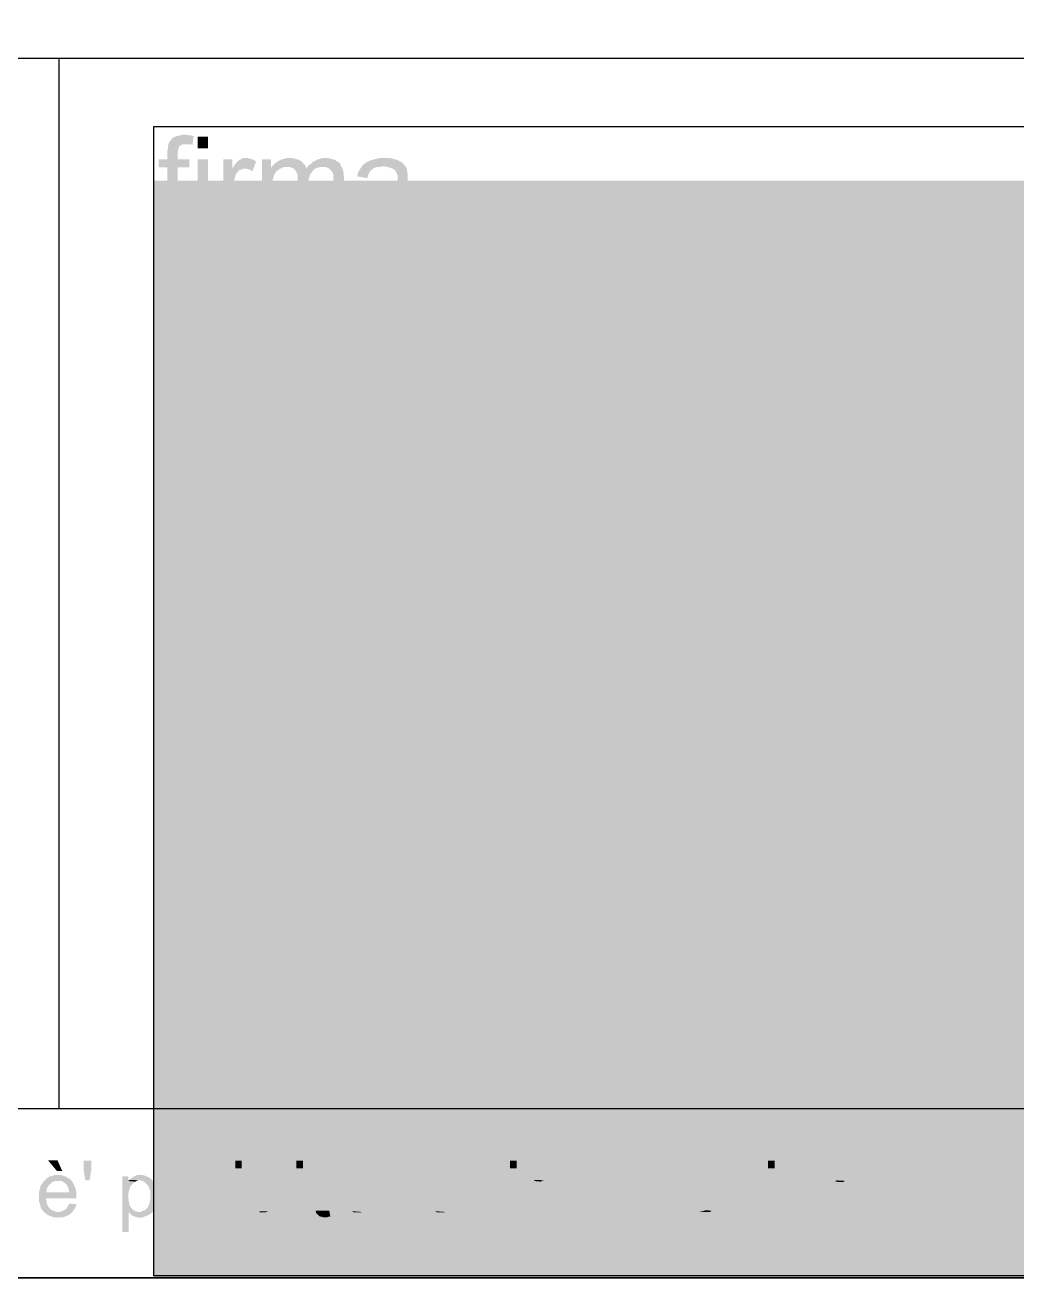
# Model space of a CAD drawing. Header units: millimetres. Extents: x -35.3 to 0.3, y 0.4 to 20.6.
# Drawn here: x -4.703 to -3.313, y 0.384 to 2.14 of the extents above; entities that cross this region are included whole.
import ezdxf

# ---------------------------------------------------------------- set-up
doc = ezdxf.new("R2010")
doc.units = ezdxf.units.MM
for name, color, linetype in [('PDF _Geometria', 7, 'Continuous'), ('PDF _Immagini', 7, 'Continuous'), ('PDF _Riempimenti solidi', 7, 'Continuous')]:
    doc.layers.add(name, color=color, linetype=linetype)
picture_1 = doc.add_image_def('image1.png', size_in_pixel=(561, 336))

msp = doc.modelspace()

# ---------------------------------------------------------------- hatches: boundary and pattern name
at = {"layer": 'PDF _Riempimenti solidi', "transparency": 33554559}
for points in [[(-4.4802, 1.986), (-4.4827, 1.986), (-4.486, 1.9852), (-4.4893, 1.9843), (-4.4918, 1.9835), (-4.4943, 1.9827), (-4.4968, 1.981), (-4.4985, 1.9785), (-4.501, 1.976), (-4.5018, 1.9735), (-4.4768, 1.9727), (-4.4718, 1.9727), (-4.4685, 1.9718), (-4.4668, 1.9843), (-4.4702, 1.9852), (-4.4735, 1.9852), (-4.4768, 1.986)], [(-4.5018, 1.9735), (-4.5027, 1.971), (-4.5027, 1.9677), (-4.5035, 1.9643), (-4.5035, 1.9518), (-4.516, 1.9518), (-4.516, 1.9402), (-4.5035, 1.9402), (-4.5035, 1.8668), (-4.4893, 1.8668), (-4.4893, 1.9402), (-4.4727, 1.9402), (-4.4727, 1.9518), (-4.4893, 1.9518), (-4.4893, 1.961), (-4.4885, 1.9652), (-4.4877, 1.9677), (-4.4868, 1.9702), (-4.486, 1.9702), (-4.4843, 1.9718), (-4.481, 1.9727), (-4.4768, 1.9727)], [(-4.4468, 1.9668), (-4.4468, 1.9835), (-4.461, 1.9835), (-4.461, 1.9668)], [(-4.4468, 1.8668), (-4.4468, 1.9518), (-4.461, 1.9518), (-4.461, 1.8668)], [(-4.4127, 1.9518), (-4.4252, 1.9518), (-4.4252, 1.8668), (-4.411, 1.8668), (-4.411, 1.9185), (-4.4102, 1.9218), (-4.4093, 1.9252), (-4.4085, 1.9277), (-4.4077, 1.931), (-4.4052, 1.9335), (-4.4035, 1.936), (-4.401, 1.9368), (-4.3977, 1.9385), (-4.3952, 1.9385), (-4.4127, 1.9385)], [(-4.3943, 1.9535), (-4.3977, 1.9535), (-4.4002, 1.9518), (-4.4035, 1.9502), (-4.4043, 1.9493), (-4.4085, 1.9452), (-4.4102, 1.9427), (-4.4127, 1.9385), (-4.3935, 1.9385), (-4.3902, 1.9377), (-4.3877, 1.9368), (-4.3843, 1.9352), (-4.3793, 1.9485), (-4.3818, 1.9502), (-4.3852, 1.9518), (-4.3885, 1.9527), (-4.391, 1.9535)], [(-4.3585, 1.9518), (-4.371, 1.9518), (-4.371, 1.8668), (-4.3568, 1.8668), (-4.3568, 1.9168), (-4.356, 1.9202), (-4.356, 1.9235), (-4.3552, 1.926), (-4.3543, 1.9285), (-4.3535, 1.931), (-4.3518, 1.9335), (-4.3493, 1.936), (-4.3468, 1.9377), (-4.3452, 1.9385), (-4.3585, 1.9393)], [(-4.3327, 1.9535), (-4.3352, 1.9535), (-4.3385, 1.9527), (-4.3418, 1.9518), (-4.3452, 1.951), (-4.3477, 1.9493), (-4.3493, 1.9485), (-4.3518, 1.9468), (-4.3543, 1.9443), (-4.356, 1.9427), (-4.336, 1.941), (-4.3318, 1.941), (-4.3285, 1.9393), (-4.326, 1.9385), (-4.3085, 1.9385), (-4.3093, 1.9402), (-4.3102, 1.9427), (-4.3127, 1.9452), (-4.3143, 1.9477), (-4.3168, 1.9493), (-4.3193, 1.951), (-4.3227, 1.9518), (-4.3252, 1.9527), (-4.3293, 1.9535)], [(-4.2827, 1.9535), (-4.286, 1.9535), (-4.2885, 1.9527), (-4.2918, 1.9518), (-4.2943, 1.951), (-4.2968, 1.9493), (-4.2993, 1.9485), (-4.3018, 1.946), (-4.3043, 1.9443), (-4.3068, 1.9418), (-4.286, 1.941), (-4.2827, 1.941), (-4.2802, 1.9402), (-4.2768, 1.9385), (-4.2735, 1.9352), (-4.2718, 1.9327), (-4.271, 1.931), (-4.271, 1.9243), (-4.2702, 1.9202), (-4.2702, 1.8668), (-4.256, 1.8668), (-4.256, 1.926), (-4.2568, 1.9293), (-4.2568, 1.9335), (-4.2577, 1.9368), (-4.2585, 1.9393), (-4.2602, 1.9418), (-4.261, 1.9443), (-4.2627, 1.9468), (-4.2643, 1.9477), (-4.2668, 1.9493), (-4.2693, 1.951), (-4.2727, 1.9518), (-4.2752, 1.9527), (-4.2785, 1.9535)], [(-4.1993, 1.9535), (-4.2068, 1.9535), (-4.2093, 1.9527), (-4.2127, 1.9518), (-4.216, 1.951), (-4.2185, 1.9502), (-4.221, 1.9493), (-4.2243, 1.9477), (-4.2268, 1.946), (-4.2293, 1.9443), (-4.231, 1.9418), (-4.2002, 1.9418), (-4.196, 1.941), (-4.1927, 1.9402), (-4.1902, 1.9393), (-4.1877, 1.9385), (-4.1852, 1.9368), (-4.1843, 1.936), (-4.1835, 1.9343), (-4.1818, 1.9318), (-4.181, 1.9285), (-4.181, 1.921), (-4.1835, 1.9202), (-4.186, 1.9193), (-4.1885, 1.9185), (-4.1918, 1.9177), (-4.1952, 1.9177), (-4.1985, 1.9168), (-4.2027, 1.916), (-4.2068, 1.916), (-4.211, 1.9152), (-4.2143, 1.9143), (-4.2168, 1.9143), (-4.2193, 1.9135), (-4.221, 1.9127), (-4.2243, 1.9118), (-4.2268, 1.9102), (-4.181, 1.9093), (-4.181, 1.9018), (-4.1818, 1.8985), (-4.1818, 1.8952), (-4.1827, 1.8918), (-4.1835, 1.8893), (-4.1843, 1.8885), (-4.186, 1.886), (-4.1877, 1.8835), (-4.1902, 1.8818), (-4.1927, 1.8802), (-4.1952, 1.8785), (-4.1977, 1.8777), (-4.1802, 1.8777), (-4.1802, 1.876), (-4.1785, 1.8693), (-4.1768, 1.8668), (-4.1618, 1.8668), (-4.1627, 1.8677), (-4.1643, 1.871), (-4.1652, 1.8735), (-4.166, 1.8768), (-4.166, 1.886), (-4.1668, 1.8893), (-4.1668, 1.9327), (-4.1677, 1.9343), (-4.1677, 1.936), (-4.1685, 1.9393), (-4.1718, 1.9443), (-4.1752, 1.9477), (-4.1818, 1.951), (-4.1827, 1.951), (-4.186, 1.9518), (-4.1885, 1.9527), (-4.1918, 1.9535), (-4.196, 1.9535)], [(-4.356, 1.9427), (-4.3585, 1.9393), (-4.3452, 1.9385), (-4.3418, 1.9402), (-4.3393, 1.941), (-4.336, 1.941)], [(-4.3068, 1.9418), (-4.3085, 1.9385), (-4.326, 1.9385), (-4.3243, 1.936), (-4.3235, 1.9352), (-4.3218, 1.9318), (-4.321, 1.9293), (-4.321, 1.8668), (-4.306, 1.8668), (-4.306, 1.9218), (-4.3052, 1.9252), (-4.3043, 1.9277), (-4.3035, 1.931), (-4.3018, 1.9327), (-4.3002, 1.9352), (-4.2977, 1.9377), (-4.2952, 1.9393), (-4.2918, 1.9402), (-4.2893, 1.941), (-4.286, 1.941)], [(-4.231, 1.9418), (-4.2327, 1.9393), (-4.2343, 1.9368), (-4.236, 1.9343), (-4.2368, 1.931), (-4.2377, 1.9277), (-4.2235, 1.9252), (-4.2227, 1.9277), (-4.2218, 1.931), (-4.2202, 1.9335), (-4.2185, 1.936), (-4.216, 1.9377), (-4.2143, 1.9393), (-4.2118, 1.9402), (-4.2093, 1.941), (-4.2052, 1.941), (-4.2018, 1.9418)], [(-4.2268, 1.9102), (-4.2302, 1.9085), (-4.231, 1.9077), (-4.2335, 1.906), (-4.2352, 1.9035), (-4.2368, 1.9002), (-4.2385, 1.8985), (-4.2393, 1.896), (-4.2402, 1.8927), (-4.2402, 1.8852), (-4.2393, 1.8818), (-4.2385, 1.8793), (-4.2368, 1.8768), (-4.2352, 1.8743), (-4.2318, 1.871), (-4.2302, 1.8693), (-4.2277, 1.8685), (-4.2243, 1.8668), (-4.2218, 1.866), (-4.2185, 1.8652), (-4.2043, 1.8652), (-4.201, 1.866), (-4.1985, 1.8668), (-4.1952, 1.8677), (-4.1935, 1.8685), (-4.191, 1.8693), (-4.1885, 1.871), (-4.186, 1.8727), (-4.1827, 1.8752), (-4.2077, 1.876), (-4.2085, 1.876), (-4.2118, 1.8768), (-4.2152, 1.8768), (-4.2185, 1.8785), (-4.2202, 1.8802), (-4.2218, 1.881), (-4.2235, 1.8835), (-4.2243, 1.886), (-4.2252, 1.8893), (-4.2252, 1.8902), (-4.2243, 1.8935), (-4.2227, 1.8968), (-4.2218, 1.8968), (-4.2202, 1.8993), (-4.2168, 1.901), (-4.2152, 1.9018), (-4.2127, 1.9027), (-4.2085, 1.9035), (-4.2043, 1.9043), (-4.2027, 1.9043), (-4.1993, 1.9052), (-4.1952, 1.9052), (-4.1918, 1.906), (-4.1885, 1.9068), (-4.186, 1.9077), (-4.1835, 1.9085), (-4.181, 1.9093)], [(-4.1977, 1.8777), (-4.201, 1.8768), (-4.2043, 1.876), (-4.2077, 1.876), (-4.1827, 1.8752), (-4.1802, 1.8777)], [(-4.6577, 0.5493), (-4.671, 0.5493), (-4.6585, 0.5343), (-4.651, 0.5343)], [(-4.6185, 0.521), (-4.621, 0.536), (-4.621, 0.5485), (-4.6102, 0.5485), (-4.6102, 0.536), (-4.6127, 0.521)], [(-4.3993, 0.5377), (-4.3993, 0.5485), (-4.4085, 0.5485), (-4.4085, 0.5377)], [(-4.3743, 0.5485), (-4.3835, 0.5485), (-4.3835, 0.4702), (-4.3752, 0.4702), (-4.3752, 0.4777), (-4.3643, 0.4777), (-4.366, 0.4785), (-4.3677, 0.4793), (-4.3693, 0.481), (-4.371, 0.4827), (-4.3718, 0.4843), (-4.3727, 0.486), (-4.3743, 0.4893), (-4.3743, 0.4935), (-4.3752, 0.496), (-4.3752, 0.501), (-4.3743, 0.5035), (-4.3743, 0.506), (-4.3735, 0.5085), (-4.3735, 0.5102), (-4.3727, 0.5118), (-4.3718, 0.5135), (-4.3685, 0.5168), (-4.3668, 0.5177), (-4.3652, 0.5193), (-4.3635, 0.5202), (-4.3593, 0.5202), (-4.3743, 0.521)], [(-4.3135, 0.5377), (-4.3135, 0.5485), (-4.3227, 0.5485), (-4.3227, 0.5377)], [(-4.2868, 0.5468), (-4.296, 0.541), (-4.296, 0.5268), (-4.3035, 0.5268), (-4.3035, 0.5193), (-4.296, 0.5193), (-4.296, 0.4785), (-4.281, 0.4785), (-4.2827, 0.4785), (-4.2843, 0.4793), (-4.286, 0.481), (-4.286, 0.4818), (-4.2868, 0.4835), (-4.2868, 0.5193), (-4.2768, 0.5193), (-4.2768, 0.5268), (-4.2868, 0.5268)], [(-4.1668, 0.4702), (-4.1668, 0.5485), (-4.1768, 0.5485), (-4.1768, 0.4702)], [(-4.0143, 0.5377), (-4.0143, 0.5485), (-4.0235, 0.5485), (-4.0235, 0.5377)], [(-3.7943, 0.5485), (-3.8043, 0.5485), (-3.8043, 0.521), (-3.8185, 0.5202), (-3.8143, 0.5202), (-3.8127, 0.5193), (-3.811, 0.5177), (-3.8093, 0.5168), (-3.8077, 0.5152), (-3.8077, 0.5143), (-3.806, 0.5127), (-3.8052, 0.511), (-3.8052, 0.5093), (-3.8043, 0.5077), (-3.8035, 0.5052), (-3.8035, 0.491), (-3.8043, 0.4885), (-3.8052, 0.4868), (-3.8068, 0.4835), (-3.8077, 0.4818), (-3.8093, 0.481), (-3.811, 0.4793), (-3.8127, 0.4785), (-3.8143, 0.4777), (-3.8035, 0.4777), (-3.8035, 0.4702), (-3.7943, 0.4702)], [(-3.6527, 0.5377), (-3.6527, 0.5485), (-3.6618, 0.5485), (-3.6618, 0.5377)], [(-3.3227, 0.4702), (-3.3227, 0.5485), (-3.3327, 0.5485), (-3.3327, 0.4702)], [(-4.6568, 0.5285), (-4.6618, 0.5285), (-4.6635, 0.5277), (-4.666, 0.5268), (-4.6677, 0.5268), (-4.6693, 0.526), (-4.671, 0.5243), (-4.6735, 0.5235), (-4.6743, 0.5218), (-4.676, 0.5202), (-4.6518, 0.5202), (-4.6502, 0.5193), (-4.6477, 0.5177), (-4.6468, 0.5168), (-4.6452, 0.5152), (-4.6443, 0.5143), (-4.6435, 0.5127), (-4.6418, 0.5093), (-4.6418, 0.5068), (-4.641, 0.5043), (-4.6735, 0.5043), (-4.631, 0.5035), (-4.6318, 0.506), (-4.6318, 0.5085), (-4.6327, 0.5102), (-4.6335, 0.5127), (-4.6343, 0.5143), (-4.6352, 0.516), (-4.636, 0.5177), (-4.6368, 0.5193), (-4.6385, 0.521), (-4.6393, 0.5218), (-4.641, 0.5235), (-4.6427, 0.5243), (-4.6443, 0.5252), (-4.646, 0.5268), (-4.6485, 0.5268), (-4.6502, 0.5277), (-4.6527, 0.5285), (-4.6543, 0.5285)], [(-4.5585, 0.5268), (-4.5668, 0.5268), (-4.5668, 0.4485), (-4.5577, 0.4485), (-4.5577, 0.476), (-4.5427, 0.4768), (-4.5452, 0.4768), (-4.5468, 0.4777), (-4.5485, 0.4777), (-4.551, 0.4793), (-4.5527, 0.4802), (-4.5535, 0.4818), (-4.5552, 0.4835), (-4.5568, 0.4868), (-4.5568, 0.4885), (-4.5577, 0.491), (-4.5577, 0.4935), (-4.5585, 0.496), (-4.5585, 0.5018), (-4.5577, 0.5043), (-4.5577, 0.506), (-4.5568, 0.5085), (-4.556, 0.5102), (-4.556, 0.5118), (-4.5543, 0.5135), (-4.5535, 0.5152), (-4.5502, 0.5185), (-4.5485, 0.5193), (-4.5585, 0.5202)], [(-4.5418, 0.5285), (-4.5452, 0.5285), (-4.5477, 0.5277), (-4.5493, 0.5268), (-4.551, 0.526), (-4.5518, 0.526), (-4.5535, 0.5243), (-4.5552, 0.5235), (-4.5568, 0.5218), (-4.5427, 0.521), (-4.541, 0.521), (-4.5385, 0.5202), (-4.5368, 0.5193), (-4.5352, 0.5185), (-4.531, 0.5143), (-4.5302, 0.5127), (-4.5293, 0.511), (-4.5285, 0.5085), (-4.5277, 0.5068), (-4.5277, 0.4935), (-4.5285, 0.491), (-4.5285, 0.4893), (-4.5293, 0.4868), (-4.5302, 0.4852), (-4.531, 0.4835), (-4.5352, 0.4793), (-4.5368, 0.4785), (-4.5393, 0.4777), (-4.541, 0.4768), (-4.5427, 0.4768), (-4.5577, 0.476), (-4.556, 0.4752), (-4.5552, 0.4735), (-4.5527, 0.4718), (-4.551, 0.471), (-4.5493, 0.4702), (-4.5468, 0.4693), (-4.5443, 0.4693), (-4.5427, 0.4685), (-4.5418, 0.4685), (-4.5402, 0.4693), (-4.5377, 0.4693), (-4.536, 0.4702), (-4.5335, 0.471), (-4.5318, 0.4718), (-4.5302, 0.4727), (-4.5268, 0.4743), (-4.5252, 0.476), (-4.5243, 0.4777), (-4.5227, 0.4793), (-4.5218, 0.481), (-4.521, 0.4835), (-4.5202, 0.4843), (-4.5193, 0.486), (-4.5193, 0.4877), (-4.5185, 0.4902), (-4.5177, 0.4927), (-4.5177, 0.5035), (-4.5185, 0.506), (-4.5185, 0.5077), (-4.5193, 0.5102), (-4.5193, 0.5118), (-4.5202, 0.5143), (-4.521, 0.5152), (-4.5218, 0.5168), (-4.5227, 0.5185), (-4.5243, 0.5202), (-4.5252, 0.5218), (-4.5268, 0.5235), (-4.5285, 0.5243), (-4.5293, 0.5252), (-4.531, 0.526), (-4.5335, 0.5268), (-4.5352, 0.5277), (-4.5377, 0.5285), (-4.5393, 0.5285)], [(-4.4977, 0.5268), (-4.506, 0.5268), (-4.506, 0.4702), (-4.4968, 0.4702), (-4.4968, 0.5027), (-4.496, 0.5052), (-4.496, 0.5093), (-4.4952, 0.511), (-4.4943, 0.5135), (-4.4927, 0.5152), (-4.4918, 0.5168), (-4.4902, 0.5177), (-4.4877, 0.5185), (-4.486, 0.5185), (-4.4977, 0.5185)], [(-4.4852, 0.5285), (-4.4877, 0.5285), (-4.4893, 0.5277), (-4.4918, 0.5268), (-4.4927, 0.526), (-4.4935, 0.5243), (-4.4952, 0.5227), (-4.496, 0.521), (-4.4977, 0.5185), (-4.4827, 0.5185), (-4.481, 0.5177), (-4.4785, 0.516), (-4.4752, 0.5252), (-4.4768, 0.526), (-4.4793, 0.5277), (-4.481, 0.5277), (-4.4835, 0.5285)], [(-4.4468, 0.5285), (-4.451, 0.5285), (-4.4535, 0.5277), (-4.4552, 0.5268), (-4.4568, 0.5268), (-4.4593, 0.526), (-4.461, 0.5243), (-4.4627, 0.5235), (-4.4643, 0.5218), (-4.466, 0.521), (-4.4468, 0.5202), (-4.4418, 0.5202), (-4.4393, 0.5193), (-4.4377, 0.5177), (-4.436, 0.5168), (-4.4343, 0.5152), (-4.4335, 0.5135), (-4.4318, 0.5102), (-4.431, 0.5085), (-4.4302, 0.506), (-4.4302, 0.5018), (-4.4293, 0.4993), (-4.4293, 0.4985), (-4.4302, 0.496), (-4.4302, 0.491), (-4.431, 0.4893), (-4.4318, 0.4868), (-4.4335, 0.4835), (-4.4343, 0.4827), (-4.4352, 0.4818), (-4.4368, 0.4802), (-4.4385, 0.4793), (-4.4402, 0.4777), (-4.4418, 0.4777), (-4.4443, 0.4768), (-4.466, 0.4768), (-4.4643, 0.4752), (-4.4627, 0.4735), (-4.461, 0.4727), (-4.4593, 0.4718), (-4.4577, 0.471), (-4.4552, 0.4702), (-4.4535, 0.4693), (-4.4485, 0.4693), (-4.4468, 0.4685), (-4.4452, 0.4685), (-4.4427, 0.4693), (-4.441, 0.4693), (-4.4385, 0.4702), (-4.4368, 0.4702), (-4.4343, 0.471), (-4.4327, 0.4727), (-4.4318, 0.4727), (-4.4302, 0.4743), (-4.4285, 0.4752), (-4.4252, 0.4785), (-4.4243, 0.4802), (-4.4227, 0.4818), (-4.4227, 0.4827), (-4.4218, 0.4843), (-4.4218, 0.486), (-4.421, 0.4877), (-4.4202, 0.4902), (-4.4202, 0.4968), (-4.4193, 0.4993), (-4.4202, 0.5018), (-4.4202, 0.506), (-4.421, 0.5085), (-4.421, 0.5102), (-4.4218, 0.5127), (-4.4227, 0.5143), (-4.4243, 0.5177), (-4.426, 0.5193), (-4.4268, 0.521), (-4.4285, 0.5218), (-4.4302, 0.5235), (-4.4318, 0.5243), (-4.4335, 0.526), (-4.436, 0.5268), (-4.4377, 0.5277), (-4.4393, 0.5277), (-4.4418, 0.5285), (-4.4443, 0.5285)], [(-4.3993, 0.4702), (-4.3993, 0.5268), (-4.4085, 0.5268), (-4.4085, 0.4702)], [(-4.3585, 0.5285), (-4.3618, 0.5285), (-4.3635, 0.5277), (-4.366, 0.5268), (-4.371, 0.5243), (-4.3727, 0.5227), (-4.3743, 0.521), (-4.3593, 0.5202), (-4.356, 0.5202), (-4.3535, 0.5193), (-4.3518, 0.5185), (-4.3502, 0.5168), (-4.3485, 0.5152), (-4.3468, 0.5118), (-4.3452, 0.5085), (-4.3452, 0.506), (-4.3443, 0.5043), (-4.3443, 0.4935), (-4.3452, 0.491), (-4.3452, 0.4893), (-4.346, 0.4868), (-4.3468, 0.4852), (-4.3477, 0.4835), (-4.3485, 0.4827), (-4.3502, 0.481), (-4.3518, 0.4793), (-4.3535, 0.4785), (-4.356, 0.4777), (-4.3577, 0.4768), (-4.3602, 0.4768), (-4.3735, 0.476), (-4.3718, 0.4743), (-4.371, 0.4727), (-4.3693, 0.4718), (-4.3668, 0.471), (-4.3652, 0.4702), (-4.3635, 0.4693), (-4.361, 0.4693), (-4.3593, 0.4685), (-4.3585, 0.4685), (-4.356, 0.4693), (-4.3543, 0.4693), (-4.3518, 0.4702), (-4.3502, 0.4702), (-4.3485, 0.4718), (-4.3452, 0.4735), (-4.3418, 0.4768), (-4.341, 0.4777), (-4.3402, 0.4785), (-4.3393, 0.4802), (-4.3377, 0.4818), (-4.3368, 0.4843), (-4.336, 0.486), (-4.336, 0.4877), (-4.3352, 0.4902), (-4.3352, 0.4918), (-4.3343, 0.4943), (-4.3343, 0.5052), (-4.3352, 0.5068), (-4.3352, 0.5093), (-4.336, 0.511), (-4.3368, 0.5127), (-4.3377, 0.5152), (-4.3393, 0.5185), (-4.341, 0.5202), (-4.3418, 0.521), (-4.3427, 0.5227), (-4.3443, 0.5243), (-4.3468, 0.5252), (-4.3502, 0.5268), (-4.3518, 0.5277), (-4.3543, 0.5285), (-4.356, 0.5285)], [(-4.3135, 0.4702), (-4.3135, 0.5268), (-4.3227, 0.5268), (-4.3227, 0.4702)], [(-4.2435, 0.5285), (-4.2485, 0.5285), (-4.251, 0.5277), (-4.2527, 0.5277), (-4.2552, 0.5268), (-4.2568, 0.5268), (-4.2585, 0.526), (-4.2602, 0.5252), (-4.2627, 0.5235), (-4.2643, 0.5218), (-4.2652, 0.521), (-4.2452, 0.5202), (-4.2393, 0.5202), (-4.2377, 0.5193), (-4.236, 0.5185), (-4.2343, 0.5168), (-4.2335, 0.5168), (-4.2318, 0.5135), (-4.2318, 0.506), (-4.2327, 0.506), (-4.2343, 0.5052), (-4.2368, 0.5052), (-4.2385, 0.5043), (-4.241, 0.5043), (-4.2435, 0.5035), (-4.246, 0.5035), (-4.2485, 0.5027), (-4.2535, 0.5027), (-4.256, 0.5018), (-4.2577, 0.5018), (-4.2585, 0.501), (-4.2602, 0.5002), (-4.2627, 0.4993), (-4.2318, 0.4985), (-4.2318, 0.4893), (-4.2327, 0.4868), (-4.2327, 0.4852), (-4.2335, 0.4852), (-4.2343, 0.4835), (-4.2377, 0.4802), (-4.2393, 0.4793), (-4.241, 0.4785), (-4.2427, 0.4777), (-4.231, 0.4768), (-4.231, 0.476), (-4.2302, 0.4743), (-4.2293, 0.4718), (-4.2285, 0.4702), (-4.2185, 0.4702), (-4.2193, 0.471), (-4.2202, 0.4727), (-4.221, 0.4752), (-4.221, 0.4793), (-4.2218, 0.481), (-4.2218, 0.516), (-4.2227, 0.5168), (-4.2235, 0.5185), (-4.2243, 0.521), (-4.2252, 0.5227), (-4.226, 0.5235), (-4.2277, 0.5243), (-4.2293, 0.526), (-4.2318, 0.5268), (-4.2327, 0.5268), (-4.2343, 0.5277), (-4.2368, 0.5277), (-4.2385, 0.5285), (-4.241, 0.5285)], [(-4.1268, 0.5285), (-4.1318, 0.5285), (-4.1343, 0.5277), (-4.136, 0.5277), (-4.1385, 0.5268), (-4.1402, 0.5268), (-4.1435, 0.5252), (-4.146, 0.5235), (-4.1485, 0.521), (-4.1285, 0.5202), (-4.1227, 0.5202), (-4.121, 0.5193), (-4.1193, 0.5185), (-4.1177, 0.5168), (-4.1168, 0.5168), (-4.116, 0.5152), (-4.1152, 0.5135), (-4.1152, 0.506), (-4.116, 0.506), (-4.1177, 0.5052), (-4.1202, 0.5052), (-4.1218, 0.5043), (-4.1243, 0.5043), (-4.1268, 0.5035), (-4.1293, 0.5035), (-4.1318, 0.5027), (-4.1368, 0.5027), (-4.1393, 0.5018), (-4.141, 0.5018), (-4.1418, 0.501), (-4.1435, 0.5002), (-4.146, 0.4993), (-4.1152, 0.4985), (-4.1152, 0.4893), (-4.116, 0.4868), (-4.116, 0.4852), (-4.1168, 0.4852), (-4.1177, 0.4835), (-4.1193, 0.4818), (-4.121, 0.4802), (-4.1227, 0.4793), (-4.1243, 0.4785), (-4.126, 0.4777), (-4.1143, 0.4768), (-4.1143, 0.476), (-4.1135, 0.4743), (-4.1127, 0.4718), (-4.1118, 0.4702), (-4.1018, 0.4702), (-4.1027, 0.471), (-4.1035, 0.4727), (-4.1043, 0.4752), (-4.1043, 0.4793), (-4.1052, 0.481), (-4.1052, 0.516), (-4.106, 0.5168), (-4.1068, 0.5185), (-4.1077, 0.521), (-4.1085, 0.5227), (-4.1093, 0.5235), (-4.111, 0.5243), (-4.1127, 0.526), (-4.1152, 0.5268), (-4.116, 0.5268), (-4.1177, 0.5277), (-4.1202, 0.5277), (-4.1218, 0.5285), (-4.1243, 0.5285)], [(-4.051, 0.5268), (-4.0593, 0.5268), (-4.0593, 0.4702), (-4.0502, 0.4702), (-4.0502, 0.5027), (-4.0493, 0.5052), (-4.0493, 0.5093), (-4.0485, 0.511), (-4.0477, 0.5135), (-4.046, 0.5152), (-4.0452, 0.5168), (-4.0435, 0.5177), (-4.041, 0.5185), (-4.0393, 0.5185), (-4.051, 0.5185)], [(-4.0385, 0.5285), (-4.041, 0.5285), (-4.0427, 0.5277), (-4.0452, 0.5268), (-4.046, 0.526), (-4.0468, 0.5243), (-4.0485, 0.5227), (-4.0493, 0.521), (-4.051, 0.5185), (-4.036, 0.5185), (-4.0343, 0.5177), (-4.0318, 0.516), (-4.0285, 0.5252), (-4.0302, 0.526), (-4.0327, 0.5277), (-4.0343, 0.5277), (-4.0368, 0.5285)], [(-4.0143, 0.4702), (-4.0143, 0.5268), (-4.0235, 0.5268), (-4.0235, 0.4702)], [(-3.9902, 0.5268), (-3.9985, 0.5268), (-3.9985, 0.4485), (-3.9893, 0.4485), (-3.9893, 0.476), (-3.9743, 0.4768), (-3.9768, 0.4768), (-3.9785, 0.4777), (-3.9802, 0.4777), (-3.9827, 0.4793), (-3.9843, 0.4802), (-3.9852, 0.4818), (-3.9868, 0.4835), (-3.9885, 0.4868), (-3.9885, 0.4885), (-3.9893, 0.491), (-3.9893, 0.4935), (-3.9902, 0.496), (-3.9902, 0.5018), (-3.9893, 0.5043), (-3.9893, 0.506), (-3.9885, 0.5085), (-3.9877, 0.5102), (-3.9877, 0.5118), (-3.986, 0.5135), (-3.9852, 0.5152), (-3.9835, 0.5168), (-3.9818, 0.5185), (-3.9802, 0.5193), (-3.9902, 0.5202)], [(-3.9735, 0.5285), (-3.9768, 0.5285), (-3.9793, 0.5277), (-3.9827, 0.526), (-3.9835, 0.526), (-3.9852, 0.5243), (-3.9868, 0.5235), (-3.9885, 0.5218), (-3.9743, 0.521), (-3.9727, 0.521), (-3.9702, 0.5202), (-3.9685, 0.5193), (-3.9668, 0.5185), (-3.9627, 0.5143), (-3.961, 0.511), (-3.9602, 0.5085), (-3.9593, 0.5068), (-3.9593, 0.4935), (-3.9602, 0.491), (-3.9602, 0.4893), (-3.961, 0.4868), (-3.9627, 0.4835), (-3.9668, 0.4793), (-3.9685, 0.4785), (-3.971, 0.4777), (-3.9727, 0.4768), (-3.9743, 0.4768), (-3.9893, 0.476), (-3.9877, 0.4752), (-3.9868, 0.4735), (-3.9843, 0.4718), (-3.9827, 0.471), (-3.981, 0.4702), (-3.9785, 0.4693), (-3.976, 0.4693), (-3.9743, 0.4685), (-3.9735, 0.4685), (-3.9718, 0.4693), (-3.9693, 0.4693), (-3.9677, 0.4702), (-3.9652, 0.471), (-3.9635, 0.4718), (-3.9618, 0.4727), (-3.9602, 0.4735), (-3.9585, 0.4743), (-3.9568, 0.476), (-3.956, 0.4777), (-3.9543, 0.4793), (-3.9535, 0.481), (-3.9527, 0.4835), (-3.9518, 0.4843), (-3.951, 0.486), (-3.951, 0.4877), (-3.9502, 0.4902), (-3.9493, 0.4927), (-3.9493, 0.5035), (-3.9502, 0.506), (-3.9502, 0.5077), (-3.951, 0.5102), (-3.951, 0.5118), (-3.9518, 0.5143), (-3.9527, 0.5152), (-3.9543, 0.5185), (-3.956, 0.5202), (-3.9568, 0.5218), (-3.9585, 0.5235), (-3.9602, 0.5243), (-3.961, 0.5252), (-3.9627, 0.526), (-3.9652, 0.5268), (-3.9668, 0.5277), (-3.9693, 0.5285), (-3.971, 0.5285)], [(-3.9293, 0.5268), (-3.9377, 0.5268), (-3.9377, 0.4702), (-3.9285, 0.4702), (-3.9285, 0.5027), (-3.9277, 0.5052), (-3.9277, 0.5093), (-3.9268, 0.511), (-3.926, 0.5135), (-3.9243, 0.5152), (-3.9235, 0.5168), (-3.9218, 0.5177), (-3.9193, 0.5185), (-3.9177, 0.5185), (-3.9293, 0.5185)], [(-3.9168, 0.5285), (-3.9193, 0.5285), (-3.921, 0.5277), (-3.9235, 0.5268), (-3.9243, 0.526), (-3.9252, 0.5243), (-3.9268, 0.5227), (-3.9277, 0.521), (-3.9293, 0.5185), (-3.9143, 0.5185), (-3.9127, 0.5177), (-3.9102, 0.516), (-3.9068, 0.5252), (-3.9085, 0.526), (-3.911, 0.5277), (-3.9127, 0.5277), (-3.9152, 0.5285)], [(-3.8785, 0.5285), (-3.8827, 0.5285), (-3.8852, 0.5277), (-3.8868, 0.5268), (-3.8885, 0.5268), (-3.891, 0.526), (-3.8927, 0.5243), (-3.8943, 0.5235), (-3.896, 0.5218), (-3.8977, 0.521), (-3.8785, 0.5202), (-3.8735, 0.5202), (-3.871, 0.5193), (-3.8693, 0.5177), (-3.8677, 0.5168), (-3.866, 0.5152), (-3.8652, 0.5135), (-3.8635, 0.5102), (-3.8627, 0.5085), (-3.8618, 0.506), (-3.8618, 0.5018), (-3.861, 0.4993), (-3.861, 0.4985), (-3.8618, 0.496), (-3.8618, 0.491), (-3.8627, 0.4893), (-3.8635, 0.4868), (-3.8652, 0.4835), (-3.866, 0.4827), (-3.8668, 0.4818), (-3.8685, 0.4802), (-3.8702, 0.4793), (-3.8718, 0.4777), (-3.8735, 0.4777), (-3.876, 0.4768), (-3.8977, 0.4768), (-3.8943, 0.4735), (-3.8927, 0.4727), (-3.891, 0.4718), (-3.8893, 0.471), (-3.8868, 0.4702), (-3.8852, 0.4693), (-3.8802, 0.4693), (-3.8785, 0.4685), (-3.8768, 0.4685), (-3.8743, 0.4693), (-3.8727, 0.4693), (-3.8702, 0.4702), (-3.8685, 0.4702), (-3.866, 0.471), (-3.8643, 0.4727), (-3.8635, 0.4727), (-3.8618, 0.4743), (-3.8602, 0.4752), (-3.8585, 0.4768), (-3.8568, 0.4785), (-3.856, 0.4802), (-3.8543, 0.4818), (-3.8543, 0.4827), (-3.8535, 0.4843), (-3.8535, 0.486), (-3.8527, 0.4877), (-3.8518, 0.4902), (-3.8518, 0.4968), (-3.851, 0.4993), (-3.8518, 0.5018), (-3.8518, 0.506), (-3.8527, 0.5085), (-3.8527, 0.5102), (-3.8535, 0.5127), (-3.8552, 0.516), (-3.856, 0.5177), (-3.8577, 0.5193), (-3.8585, 0.521), (-3.8602, 0.5218), (-3.8618, 0.5235), (-3.8635, 0.5243), (-3.8652, 0.526), (-3.8677, 0.5268), (-3.8693, 0.5277), (-3.871, 0.5277), (-3.8735, 0.5285), (-3.876, 0.5285)], [(-3.8202, 0.5285), (-3.8227, 0.5285), (-3.8243, 0.5277), (-3.8268, 0.5277), (-3.8285, 0.5268), (-3.831, 0.526), (-3.8327, 0.5252), (-3.8335, 0.5243), (-3.8352, 0.5227), (-3.836, 0.5218), (-3.8377, 0.5202), (-3.8393, 0.5185), (-3.8402, 0.516), (-3.841, 0.5143), (-3.841, 0.5135), (-3.8418, 0.5118), (-3.8427, 0.5093), (-3.8427, 0.5077), (-3.8435, 0.5052), (-3.8435, 0.491), (-3.8427, 0.4893), (-3.8418, 0.4868), (-3.8418, 0.4852), (-3.841, 0.4835), (-3.8402, 0.4827), (-3.8393, 0.4802), (-3.8377, 0.4785), (-3.8368, 0.4768), (-3.8185, 0.4768), (-3.8202, 0.4768), (-3.8227, 0.4777), (-3.8243, 0.4785), (-3.826, 0.4793), (-3.8277, 0.4802), (-3.8293, 0.4827), (-3.8302, 0.4835), (-3.831, 0.4852), (-3.8318, 0.4868), (-3.8327, 0.4893), (-3.8335, 0.491), (-3.8335, 0.496), (-3.8343, 0.4985), (-3.8335, 0.5018), (-3.8335, 0.506), (-3.8327, 0.5085), (-3.8318, 0.5102), (-3.8318, 0.5127), (-3.831, 0.5135), (-3.8293, 0.5152), (-3.8285, 0.5168), (-3.8268, 0.5177), (-3.8252, 0.5193), (-3.8227, 0.5202), (-3.8185, 0.5202), (-3.8043, 0.521), (-3.8052, 0.5227), (-3.8068, 0.5235), (-3.8085, 0.5252), (-3.811, 0.526), (-3.811, 0.5268), (-3.8135, 0.5277), (-3.8152, 0.5277), (-3.8177, 0.5285)], [(-3.7693, 0.5268), (-3.7793, 0.5268), (-3.7793, 0.4885), (-3.7785, 0.486), (-3.7785, 0.4827), (-3.7777, 0.4818), (-3.7777, 0.4793), (-3.7768, 0.4777), (-3.7752, 0.476), (-3.7743, 0.4743), (-3.7727, 0.4735), (-3.771, 0.4718), (-3.7685, 0.471), (-3.7677, 0.4702), (-3.766, 0.4702), (-3.7635, 0.4693), (-3.7618, 0.4693), (-3.7593, 0.4685), (-3.7568, 0.4693), (-3.7552, 0.4693), (-3.7527, 0.4702), (-3.751, 0.4702), (-3.7493, 0.471), (-3.7477, 0.4727), (-3.746, 0.4735), (-3.7443, 0.4752), (-3.7427, 0.4768), (-3.7577, 0.4768), (-3.7585, 0.4777), (-3.761, 0.4777), (-3.7627, 0.4785), (-3.7652, 0.4793), (-3.7652, 0.4802), (-3.7668, 0.4818), (-3.7685, 0.4852), (-3.7685, 0.486), (-3.7693, 0.4877), (-3.7693, 0.4952)], [(-3.7327, 0.5268), (-3.7427, 0.5268), (-3.7427, 0.4893), (-3.7435, 0.4868), (-3.7443, 0.4852), (-3.7443, 0.4843), (-3.746, 0.4818), (-3.7477, 0.481), (-3.7493, 0.4793), (-3.741, 0.4785), (-3.741, 0.4702), (-3.7327, 0.4702)], [(-3.6743, 0.5268), (-3.721, 0.5268), (-3.721, 0.5193), (-3.6868, 0.5193), (-3.6743, 0.521)], [(-3.6527, 0.4702), (-3.6527, 0.5268), (-3.6618, 0.5268), (-3.6618, 0.4702)], [(-3.6152, 0.5285), (-3.6193, 0.5285), (-3.6218, 0.5277), (-3.6235, 0.5268), (-3.6252, 0.5268), (-3.6277, 0.526), (-3.6293, 0.5243), (-3.631, 0.5235), (-3.6327, 0.5218), (-3.6343, 0.521), (-3.6152, 0.5202), (-3.6102, 0.5202), (-3.6077, 0.5193), (-3.606, 0.5177), (-3.6043, 0.5168), (-3.6027, 0.5152), (-3.5993, 0.5085), (-3.5985, 0.506), (-3.5985, 0.5018), (-3.5977, 0.4993), (-3.5977, 0.4985), (-3.5985, 0.496), (-3.5985, 0.491), (-3.5993, 0.4893), (-3.6002, 0.4868), (-3.6018, 0.4835), (-3.6027, 0.4827), (-3.6035, 0.4818), (-3.6052, 0.4802), (-3.6068, 0.4793), (-3.6085, 0.4777), (-3.6102, 0.4777), (-3.6127, 0.4768), (-3.6343, 0.4768), (-3.631, 0.4735), (-3.6293, 0.4727), (-3.6277, 0.4718), (-3.626, 0.471), (-3.6235, 0.4702), (-3.6218, 0.4693), (-3.6168, 0.4693), (-3.6152, 0.4685), (-3.6135, 0.4685), (-3.611, 0.4693), (-3.6093, 0.4693), (-3.6068, 0.4702), (-3.6052, 0.4702), (-3.6027, 0.471), (-3.601, 0.4727), (-3.6002, 0.4727), (-3.5985, 0.4743), (-3.5968, 0.4752), (-3.5952, 0.4768), (-3.5935, 0.4785), (-3.5927, 0.4802), (-3.591, 0.4818), (-3.591, 0.4827), (-3.5902, 0.4843), (-3.5902, 0.486), (-3.5893, 0.4877), (-3.5885, 0.4902), (-3.5885, 0.4968), (-3.5877, 0.4993), (-3.5885, 0.5018), (-3.5885, 0.506), (-3.5893, 0.5085), (-3.5893, 0.5102), (-3.5902, 0.5127), (-3.5927, 0.5177), (-3.5943, 0.5193), (-3.5952, 0.521), (-3.5968, 0.5218), (-3.5985, 0.5235), (-3.6002, 0.5243), (-3.6018, 0.526), (-3.6043, 0.5268), (-3.606, 0.5277), (-3.6077, 0.5277), (-3.6102, 0.5285), (-3.6127, 0.5285)], [(-3.5677, 0.5268), (-3.576, 0.5268), (-3.576, 0.4702), (-3.5668, 0.4702), (-3.5668, 0.5027), (-3.566, 0.5052), (-3.566, 0.5102), (-3.5635, 0.5152), (-3.5618, 0.516), (-3.5618, 0.5168), (-3.5593, 0.5177), (-3.5577, 0.5185), (-3.5677, 0.5193)], [(-3.5493, 0.5285), (-3.5543, 0.5285), (-3.556, 0.5277), (-3.5585, 0.5268), (-3.5602, 0.526), (-3.5618, 0.5252), (-3.5635, 0.5235), (-3.5652, 0.5227), (-3.566, 0.521), (-3.5518, 0.5202), (-3.5485, 0.5202), (-3.5468, 0.5193), (-3.5443, 0.5185), (-3.5435, 0.5168), (-3.5418, 0.516), (-3.541, 0.5135), (-3.5402, 0.5118), (-3.5402, 0.5102), (-3.5393, 0.5077), (-3.5393, 0.4702), (-3.5302, 0.4702), (-3.5302, 0.5143), (-3.5318, 0.5177), (-3.5327, 0.5202), (-3.5335, 0.5218), (-3.5343, 0.5227), (-3.5377, 0.526), (-3.5402, 0.5268), (-3.541, 0.5268), (-3.5427, 0.5277), (-3.5452, 0.5285), (-3.5468, 0.5285)], [(-3.4918, 0.5285), (-3.4968, 0.5285), (-3.4985, 0.5277), (-3.501, 0.5268), (-3.5027, 0.5268), (-3.5043, 0.526), (-3.506, 0.5243), (-3.5085, 0.5235), (-3.5093, 0.5218), (-3.511, 0.5202), (-3.4868, 0.5202), (-3.4852, 0.5193), (-3.4827, 0.5177), (-3.4818, 0.5168), (-3.4802, 0.5152), (-3.4793, 0.5143), (-3.4768, 0.5093), (-3.4768, 0.5068), (-3.476, 0.5043), (-3.5085, 0.5043), (-3.466, 0.5035), (-3.4668, 0.506), (-3.4668, 0.5085), (-3.4677, 0.5102), (-3.4685, 0.5127), (-3.4693, 0.5143), (-3.4702, 0.516), (-3.4718, 0.5193), (-3.4735, 0.521), (-3.4743, 0.5218), (-3.476, 0.5235), (-3.4777, 0.5243), (-3.4793, 0.5252), (-3.481, 0.5268), (-3.4835, 0.5268), (-3.4852, 0.5277), (-3.4877, 0.5285), (-3.4893, 0.5285)], [(-3.4002, 0.5285), (-3.4052, 0.5285), (-3.4068, 0.5277), (-3.4093, 0.5268), (-3.411, 0.5268), (-3.4127, 0.526), (-3.4143, 0.5243), (-3.4168, 0.5235), (-3.4177, 0.5218), (-3.4193, 0.5202), (-3.3952, 0.5202), (-3.3935, 0.5193), (-3.391, 0.5177), (-3.3902, 0.5168), (-3.3885, 0.5152), (-3.3877, 0.5143), (-3.3868, 0.5127), (-3.386, 0.511), (-3.3852, 0.5093), (-3.3852, 0.5068), (-3.3843, 0.5043), (-3.4168, 0.5043), (-3.3743, 0.5035), (-3.3752, 0.506), (-3.3752, 0.5085), (-3.376, 0.5102), (-3.3768, 0.5127), (-3.3802, 0.5193), (-3.3818, 0.521), (-3.3827, 0.5218), (-3.3843, 0.5235), (-3.386, 0.5243), (-3.3877, 0.5252), (-3.3893, 0.5268), (-3.3918, 0.5268), (-3.3935, 0.5277), (-3.396, 0.5285), (-3.3977, 0.5285)], [(-4.676, 0.5202), (-4.6768, 0.5202), (-4.6777, 0.5185), (-4.6785, 0.5168), (-4.6802, 0.5152), (-4.6818, 0.5118), (-4.6818, 0.5102), (-4.6835, 0.5052), (-4.6835, 0.491), (-4.6827, 0.4893), (-4.6818, 0.4868), (-4.6818, 0.4852), (-4.681, 0.4835), (-4.6802, 0.481), (-4.6785, 0.4793), (-4.6777, 0.4777), (-4.676, 0.4768), (-4.656, 0.4768), (-4.6593, 0.4768), (-4.661, 0.4777), (-4.6635, 0.4785), (-4.6652, 0.4793), (-4.6668, 0.4802), (-4.6702, 0.4835), (-4.671, 0.4852), (-4.6718, 0.4868), (-4.6727, 0.4893), (-4.6727, 0.491), (-4.6735, 0.4935), (-4.6735, 0.496), (-4.631, 0.496), (-4.631, 0.5035), (-4.6735, 0.5043), (-4.6727, 0.5068), (-4.6727, 0.5093), (-4.671, 0.5127), (-4.6693, 0.5143), (-4.6677, 0.516), (-4.6668, 0.5168), (-4.6652, 0.5185), (-4.6635, 0.5193), (-4.661, 0.5202), (-4.6568, 0.5202)], [(-4.5568, 0.5218), (-4.5585, 0.5202), (-4.5485, 0.5193), (-4.5468, 0.5202), (-4.5443, 0.521), (-4.5427, 0.521)], [(-4.466, 0.521), (-4.4668, 0.5193), (-4.4685, 0.5177), (-4.4693, 0.516), (-4.4702, 0.5143), (-4.471, 0.5127), (-4.4718, 0.5102), (-4.4718, 0.5085), (-4.4727, 0.506), (-4.4727, 0.5035), (-4.4735, 0.501), (-4.4735, 0.496), (-4.4727, 0.4935), (-4.4727, 0.491), (-4.4718, 0.4885), (-4.4718, 0.4868), (-4.471, 0.4852), (-4.4702, 0.4827), (-4.4693, 0.481), (-4.4685, 0.4793), (-4.4668, 0.4777), (-4.466, 0.4768), (-4.4468, 0.4768), (-4.4493, 0.4768), (-4.4518, 0.4777), (-4.4535, 0.4785), (-4.4552, 0.4793), (-4.4585, 0.4827), (-4.4593, 0.4835), (-4.461, 0.4852), (-4.461, 0.4868), (-4.4618, 0.4893), (-4.4627, 0.491), (-4.4627, 0.4935), (-4.4635, 0.496), (-4.4635, 0.5018), (-4.4627, 0.5043), (-4.4627, 0.506), (-4.4618, 0.5085), (-4.461, 0.5102), (-4.4593, 0.5135), (-4.4585, 0.5152), (-4.4577, 0.516), (-4.456, 0.5168), (-4.4543, 0.5185), (-4.4527, 0.5193), (-4.451, 0.5202), (-4.4468, 0.5202)], [(-4.2652, 0.521), (-4.266, 0.5193), (-4.2677, 0.5177), (-4.2685, 0.5152), (-4.2693, 0.5135), (-4.2693, 0.511), (-4.2602, 0.5093), (-4.2593, 0.511), (-4.2585, 0.5135), (-4.2577, 0.5152), (-4.2568, 0.5168), (-4.2552, 0.5185), (-4.2543, 0.5185), (-4.2527, 0.5193), (-4.2502, 0.5202), (-4.2452, 0.5202)], [(-4.1485, 0.521), (-4.1493, 0.5193), (-4.151, 0.5177), (-4.1518, 0.5152), (-4.1527, 0.5135), (-4.1527, 0.511), (-4.1435, 0.5093), (-4.1427, 0.511), (-4.1418, 0.5135), (-4.1402, 0.5168), (-4.1385, 0.5185), (-4.1377, 0.5185), (-4.136, 0.5193), (-4.1335, 0.5202), (-4.1285, 0.5202)], [(-3.9885, 0.5218), (-3.9902, 0.5202), (-3.9802, 0.5193), (-3.9785, 0.5202), (-3.976, 0.521), (-3.9743, 0.521)], [(-3.8977, 0.521), (-3.8985, 0.5193), (-3.9002, 0.5177), (-3.9018, 0.5143), (-3.9027, 0.5127), (-3.9035, 0.5102), (-3.9035, 0.5085), (-3.9043, 0.506), (-3.9043, 0.5035), (-3.9052, 0.501), (-3.9052, 0.496), (-3.9043, 0.4935), (-3.9043, 0.491), (-3.9035, 0.4885), (-3.9035, 0.4868), (-3.9027, 0.4852), (-3.9018, 0.4827), (-3.9002, 0.4793), (-3.8985, 0.4777), (-3.8977, 0.4768), (-3.8785, 0.4768), (-3.881, 0.4768), (-3.8835, 0.4777), (-3.8852, 0.4785), (-3.8868, 0.4793), (-3.8885, 0.481), (-3.8902, 0.4827), (-3.8927, 0.4852), (-3.8927, 0.4868), (-3.8935, 0.4893), (-3.8943, 0.491), (-3.8943, 0.4935), (-3.8952, 0.496), (-3.8952, 0.5018), (-3.8943, 0.5043), (-3.8943, 0.506), (-3.8935, 0.5085), (-3.8918, 0.5118), (-3.8902, 0.5152), (-3.8893, 0.516), (-3.8877, 0.5168), (-3.886, 0.5185), (-3.8827, 0.5202), (-3.8785, 0.5202)], [(-3.6743, 0.521), (-3.6868, 0.5193), (-3.7227, 0.4777), (-3.7227, 0.4702), (-3.711, 0.4777), (-3.7052, 0.4843)], [(-3.6343, 0.521), (-3.6352, 0.5193), (-3.6368, 0.5177), (-3.6393, 0.5127), (-3.6402, 0.5102), (-3.6402, 0.5085), (-3.641, 0.506), (-3.641, 0.5035), (-3.6418, 0.501), (-3.6418, 0.496), (-3.641, 0.4935), (-3.641, 0.491), (-3.6402, 0.4885), (-3.6402, 0.4868), (-3.6393, 0.4852), (-3.6385, 0.4827), (-3.6368, 0.4793), (-3.6352, 0.4777), (-3.6343, 0.4768), (-3.6152, 0.4768), (-3.6177, 0.4768), (-3.6202, 0.4777), (-3.6218, 0.4785), (-3.6235, 0.4793), (-3.6268, 0.4827), (-3.6277, 0.4835), (-3.6293, 0.4852), (-3.6293, 0.4868), (-3.6302, 0.4893), (-3.631, 0.491), (-3.631, 0.4935), (-3.6318, 0.496), (-3.6318, 0.5018), (-3.631, 0.5043), (-3.631, 0.506), (-3.6302, 0.5085), (-3.6268, 0.5152), (-3.626, 0.516), (-3.6243, 0.5168), (-3.6227, 0.5185), (-3.621, 0.5193), (-3.6193, 0.5202), (-3.6152, 0.5202)], [(-3.566, 0.521), (-3.5677, 0.5193), (-3.5577, 0.5185), (-3.556, 0.5193), (-3.5535, 0.5202), (-3.5518, 0.5202)], [(-3.511, 0.5202), (-3.5118, 0.5202), (-3.5135, 0.5168), (-3.5152, 0.5152), (-3.5168, 0.5118), (-3.5168, 0.5102), (-3.5185, 0.5052), (-3.5185, 0.491), (-3.5177, 0.4893), (-3.5168, 0.4868), (-3.5168, 0.4852), (-3.516, 0.4835), (-3.5152, 0.481), (-3.5135, 0.4793), (-3.5127, 0.4777), (-3.511, 0.4768), (-3.491, 0.4768), (-3.4943, 0.4768), (-3.496, 0.4777), (-3.4985, 0.4785), (-3.5002, 0.4793), (-3.5018, 0.4802), (-3.5052, 0.4835), (-3.5068, 0.4868), (-3.5077, 0.4893), (-3.5077, 0.491), (-3.5085, 0.4935), (-3.5085, 0.496), (-3.466, 0.496), (-3.466, 0.5035), (-3.5085, 0.5043), (-3.5077, 0.5068), (-3.5077, 0.5093), (-3.506, 0.5127), (-3.5027, 0.516), (-3.5018, 0.5168), (-3.5002, 0.5185), (-3.4985, 0.5193), (-3.496, 0.5202), (-3.4918, 0.5202)], [(-3.4193, 0.5202), (-3.4202, 0.5202), (-3.4218, 0.5168), (-3.4235, 0.5152), (-3.4252, 0.5118), (-3.4252, 0.5102), (-3.4268, 0.5052), (-3.4268, 0.491), (-3.426, 0.4893), (-3.4252, 0.4868), (-3.4252, 0.4852), (-3.4243, 0.4835), (-3.4235, 0.481), (-3.4218, 0.4793), (-3.421, 0.4777), (-3.4193, 0.4768), (-3.3993, 0.4768), (-3.4027, 0.4768), (-3.4043, 0.4777), (-3.4068, 0.4785), (-3.4085, 0.4793), (-3.4102, 0.4802), (-3.4135, 0.4835), (-3.4152, 0.4868), (-3.416, 0.4893), (-3.416, 0.491), (-3.4168, 0.4935), (-3.4168, 0.496), (-3.3743, 0.496), (-3.3743, 0.5035), (-3.4168, 0.5043), (-3.416, 0.5068), (-3.416, 0.5093), (-3.4143, 0.5127), (-3.411, 0.516), (-3.4102, 0.5168), (-3.4085, 0.5185), (-3.4068, 0.5193), (-3.4043, 0.5202), (-3.4002, 0.5202)], [(-4.2627, 0.4993), (-4.2643, 0.4985), (-4.2652, 0.4977), (-4.2668, 0.4968), (-4.2677, 0.4952), (-4.2693, 0.4927), (-4.2702, 0.4918), (-4.271, 0.4893), (-4.271, 0.4827), (-4.2702, 0.4802), (-4.2702, 0.4785), (-4.2685, 0.4768), (-4.2677, 0.4752), (-4.2643, 0.4718), (-4.2627, 0.471), (-4.261, 0.4702), (-4.2585, 0.4693), (-4.2543, 0.4693), (-4.2518, 0.4685), (-4.2493, 0.4693), (-4.2452, 0.4693), (-4.2427, 0.4702), (-4.241, 0.471), (-4.2402, 0.471), (-4.2385, 0.4718), (-4.236, 0.4727), (-4.2327, 0.476), (-4.2493, 0.4768), (-4.2543, 0.4768), (-4.256, 0.4777), (-4.2577, 0.4793), (-4.2585, 0.4793), (-4.2602, 0.481), (-4.261, 0.4835), (-4.261, 0.486), (-4.2602, 0.4885), (-4.2593, 0.4902), (-4.2593, 0.491), (-4.2577, 0.4918), (-4.256, 0.4935), (-4.2543, 0.4935), (-4.2527, 0.4943), (-4.2502, 0.4943), (-4.2477, 0.4952), (-4.246, 0.4952), (-4.2435, 0.496), (-4.241, 0.496), (-4.2385, 0.4968), (-4.2368, 0.4968), (-4.2343, 0.4977), (-4.2327, 0.4985), (-4.2318, 0.4985)], [(-4.146, 0.4993), (-4.1477, 0.4985), (-4.1485, 0.4977), (-4.1502, 0.4968), (-4.151, 0.4952), (-4.1527, 0.4927), (-4.1535, 0.4918), (-4.1543, 0.4893), (-4.1543, 0.4827), (-4.1535, 0.4802), (-4.1535, 0.4785), (-4.1518, 0.4768), (-4.151, 0.4752), (-4.1477, 0.4718), (-4.146, 0.471), (-4.1443, 0.4702), (-4.1418, 0.4693), (-4.1377, 0.4693), (-4.1352, 0.4685), (-4.1327, 0.4693), (-4.1285, 0.4693), (-4.126, 0.4702), (-4.1243, 0.471), (-4.1235, 0.471), (-4.1218, 0.4718), (-4.1193, 0.4727), (-4.1177, 0.4743), (-4.116, 0.476), (-4.1327, 0.4768), (-4.1377, 0.4768), (-4.1393, 0.4777), (-4.141, 0.4793), (-4.1418, 0.4793), (-4.1435, 0.481), (-4.1443, 0.4835), (-4.1443, 0.486), (-4.1435, 0.4885), (-4.1427, 0.4902), (-4.1427, 0.491), (-4.141, 0.4918), (-4.1393, 0.4935), (-4.1377, 0.4935), (-4.136, 0.4943), (-4.1335, 0.4943), (-4.131, 0.4952), (-4.1293, 0.4952), (-4.1268, 0.496), (-4.1243, 0.496), (-4.1218, 0.4968), (-4.1202, 0.4968), (-4.1177, 0.4977), (-4.116, 0.4985), (-4.1152, 0.4985)], [(-4.641, 0.4885), (-4.6427, 0.486), (-4.6435, 0.4843), (-4.6443, 0.4827), (-4.6477, 0.4793), (-4.6485, 0.4793), (-4.6518, 0.4777), (-4.6543, 0.4768), (-4.676, 0.4768), (-4.676, 0.476), (-4.6743, 0.4752), (-4.6727, 0.4735), (-4.6677, 0.471), (-4.6652, 0.4702), (-4.6635, 0.4693), (-4.6585, 0.4693), (-4.6568, 0.4685), (-4.6543, 0.4693), (-4.6493, 0.4693), (-4.6477, 0.4702), (-4.6452, 0.471), (-4.6402, 0.4735), (-4.636, 0.4777), (-4.6352, 0.4793), (-4.6335, 0.481), (-4.6327, 0.4827), (-4.631, 0.4877)], [(-4.3643, 0.4777), (-4.3752, 0.4777), (-4.3735, 0.476), (-4.3602, 0.4768), (-4.3627, 0.4768)], [(-4.2768, 0.4785), (-4.296, 0.4785), (-4.2952, 0.4768), (-4.2952, 0.4752), (-4.2943, 0.4743), (-4.2927, 0.4727), (-4.291, 0.471), (-4.2893, 0.4702), (-4.2877, 0.4702), (-4.2852, 0.4693), (-4.2802, 0.4693), (-4.2777, 0.4702), (-4.2752, 0.4702)], [(-4.2427, 0.4777), (-4.2452, 0.4768), (-4.2493, 0.4768), (-4.2327, 0.476), (-4.231, 0.4768)], [(-4.126, 0.4777), (-4.1285, 0.4768), (-4.1327, 0.4768), (-4.116, 0.476), (-4.1143, 0.4768)], [(-3.8143, 0.4777), (-3.816, 0.4768), (-3.8368, 0.4768), (-3.8335, 0.4735), (-3.8318, 0.4727), (-3.8302, 0.471), (-3.8277, 0.4702), (-3.826, 0.4702), (-3.8235, 0.4693), (-3.8218, 0.4693), (-3.8193, 0.4685), (-3.8168, 0.4693), (-3.8152, 0.4693), (-3.8127, 0.4702), (-3.811, 0.4702), (-3.8093, 0.4718), (-3.8077, 0.4727), (-3.806, 0.4743), (-3.8043, 0.4752), (-3.8035, 0.4777)], [(-3.7493, 0.4793), (-3.751, 0.4785), (-3.7535, 0.4777), (-3.7552, 0.4777), (-3.7577, 0.4768), (-3.7427, 0.4768), (-3.741, 0.4785)], [(-3.6727, 0.4785), (-3.7085, 0.4785), (-3.711, 0.4777), (-3.7227, 0.4702), (-3.6727, 0.4702)], [(-3.476, 0.4885), (-3.4777, 0.486), (-3.4785, 0.4843), (-3.4793, 0.4827), (-3.4827, 0.4793), (-3.4835, 0.4793), (-3.4852, 0.4785), (-3.4868, 0.4777), (-3.4893, 0.4768), (-3.511, 0.4768), (-3.511, 0.476), (-3.5093, 0.4752), (-3.5077, 0.4735), (-3.506, 0.4727), (-3.5043, 0.4718), (-3.5027, 0.471), (-3.5002, 0.4702), (-3.4985, 0.4693), (-3.4935, 0.4693), (-3.4918, 0.4685), (-3.4893, 0.4693), (-3.4843, 0.4693), (-3.4827, 0.4702), (-3.4802, 0.471), (-3.4785, 0.4718), (-3.4768, 0.4727), (-3.4752, 0.4735), (-3.4743, 0.4743), (-3.471, 0.4777), (-3.4702, 0.4793), (-3.4685, 0.481), (-3.4677, 0.4827), (-3.466, 0.4877)], [(-3.3843, 0.4885), (-3.386, 0.486), (-3.3877, 0.4827), (-3.391, 0.4793), (-3.3918, 0.4793), (-3.3935, 0.4785), (-3.3952, 0.4777), (-3.3977, 0.4768), (-3.4193, 0.4768), (-3.4193, 0.476), (-3.4177, 0.4752), (-3.416, 0.4735), (-3.4143, 0.4727), (-3.4127, 0.4718), (-3.411, 0.471), (-3.4085, 0.4702), (-3.4068, 0.4693), (-3.4018, 0.4693), (-3.4002, 0.4685), (-3.3977, 0.4693), (-3.3927, 0.4693), (-3.391, 0.4702), (-3.3885, 0.471), (-3.3868, 0.4718), (-3.3852, 0.4727), (-3.3835, 0.4735), (-3.3827, 0.4743), (-3.3793, 0.4777), (-3.3785, 0.4793), (-3.3768, 0.481), (-3.376, 0.4827), (-3.3743, 0.4877)]]:
    msp.add_hatch(color=256, dxfattribs=at).paths.add_polyline_path(points)
at = {"layer": 'PDF _Riempimenti solidi', "true_color": 0xffffff, "transparency": 33554559}
msp.add_hatch(color=7, dxfattribs=at).paths.add_polyline_path([(-1.8313, 0.3843), (-1.8313, 1.9218), (-4.5227, 1.9218), (-4.5227, 0.3843)])

# ---------------------------------------------------------------- linework, layer by layer
at = {"layer": 'PDF _Geometria', "lineweight": 25}
for points in [[(-35.3452, 0.3843), (-35.3452, 19.6618), (0.259, 19.6618), (0.259, 0.3843)], [(0.259, 11.4727), (-7.6152, 11.4727), (-7.6152, 0.3843), (0.259, 0.3843)]]:
    msp.add_lwpolyline(points, close=True, dxfattribs=at)
for points in [[(-7.4177, 2.0935), (0.0615, 2.0935)], [(-4.6552, 0.6218), (-4.6552, 2.0935)], [(-7.4177, 0.6218), (0.0615, 0.6218)]]:
    msp.add_lwpolyline(points, dxfattribs=at)

# ---------------------------------------------------------------- pictures from other files: only their frames are drawn
at = {"layer": 'PDF _Immagini', "color": 7, "lineweight": 25}
image = msp.add_image(picture_1, insert=(-4.5227, 0.3874), size_in_units=(2.5619, 1.61), rotation=0, dxfattribs=at)
image.dxf.flags = 15

doc.saveas('drawing.dxf')
